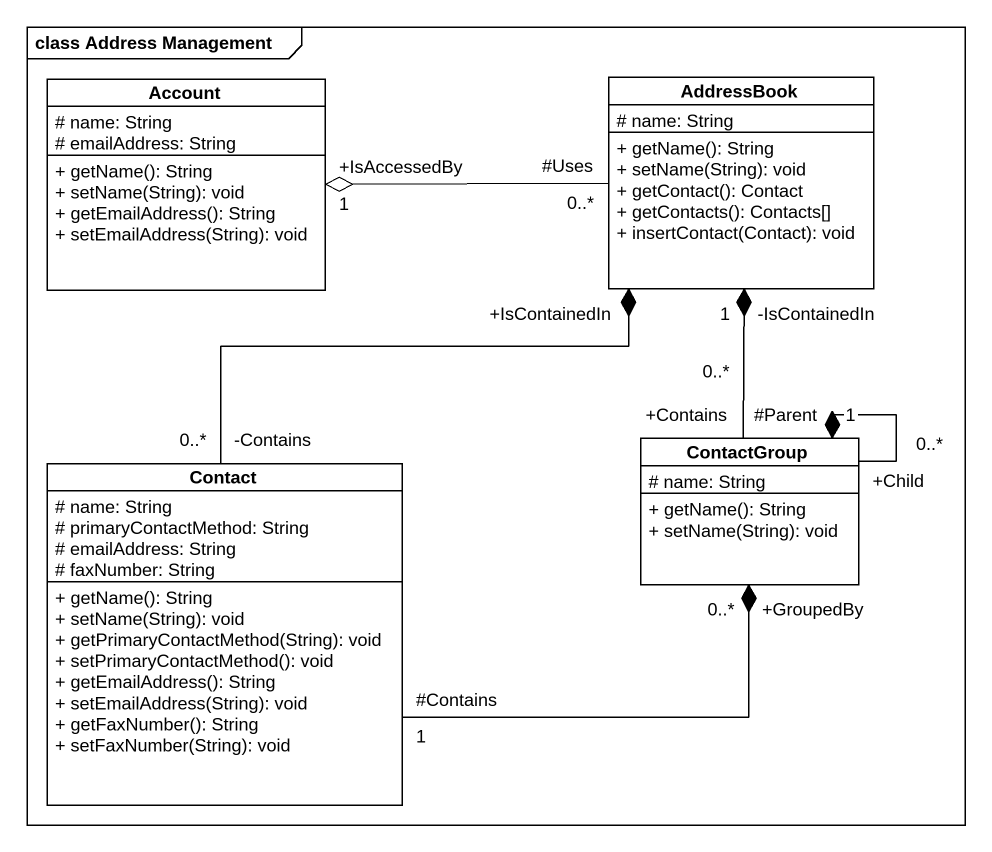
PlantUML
@startuml
mainframe class Address Management
hide circle
hide empty members
skinparam classAttributeIconSize 0
class Account {
  # name: String
  # emailAddress: String
  + getName(): String
  + setName(String): void
  + getEmailAddress(): String
  + setEmailAddress(String): void
}
class AddressBook {
  # name: String
  + getName(): String
  + setName(String): void
  + getContact(): Contact
  + getContacts(): Contacts[]
  + insertContact(Contact): void
}
class ContactGroup {
  # name: String
  + getName(): String
  + setName(String): void
}
class Contact {
  # name: String
  # primaryContactMethod: String
  # emailAddress: String
  # faxNumber: String
  + getName(): String
  + setName(String): void
  + getPrimaryContactMethod(String): void
  + setPrimaryContactMethod(): void
  + getEmailAddress(): String
  + setEmailAddress(String): void
  + getFaxNumber(): String
  + setFaxNumber(String): void
}
AddressBook "#Uses\n0..*" -left-o "+IsAccessedBy\n1" Account
ContactGroup "+Contains\n0..*" -up-* "-IsContainedIn\n1" AddressBook
ContactGroup "+Child\n0..*" --* "#Parent\n1" ContactGroup
Contact "-Contains\n0..*" -up-* "+IsContainedIn" AddressBook
Contact "#Contains\n1" -right-* "+GroupedBy\n0..*" ContactGroup
@enduml
